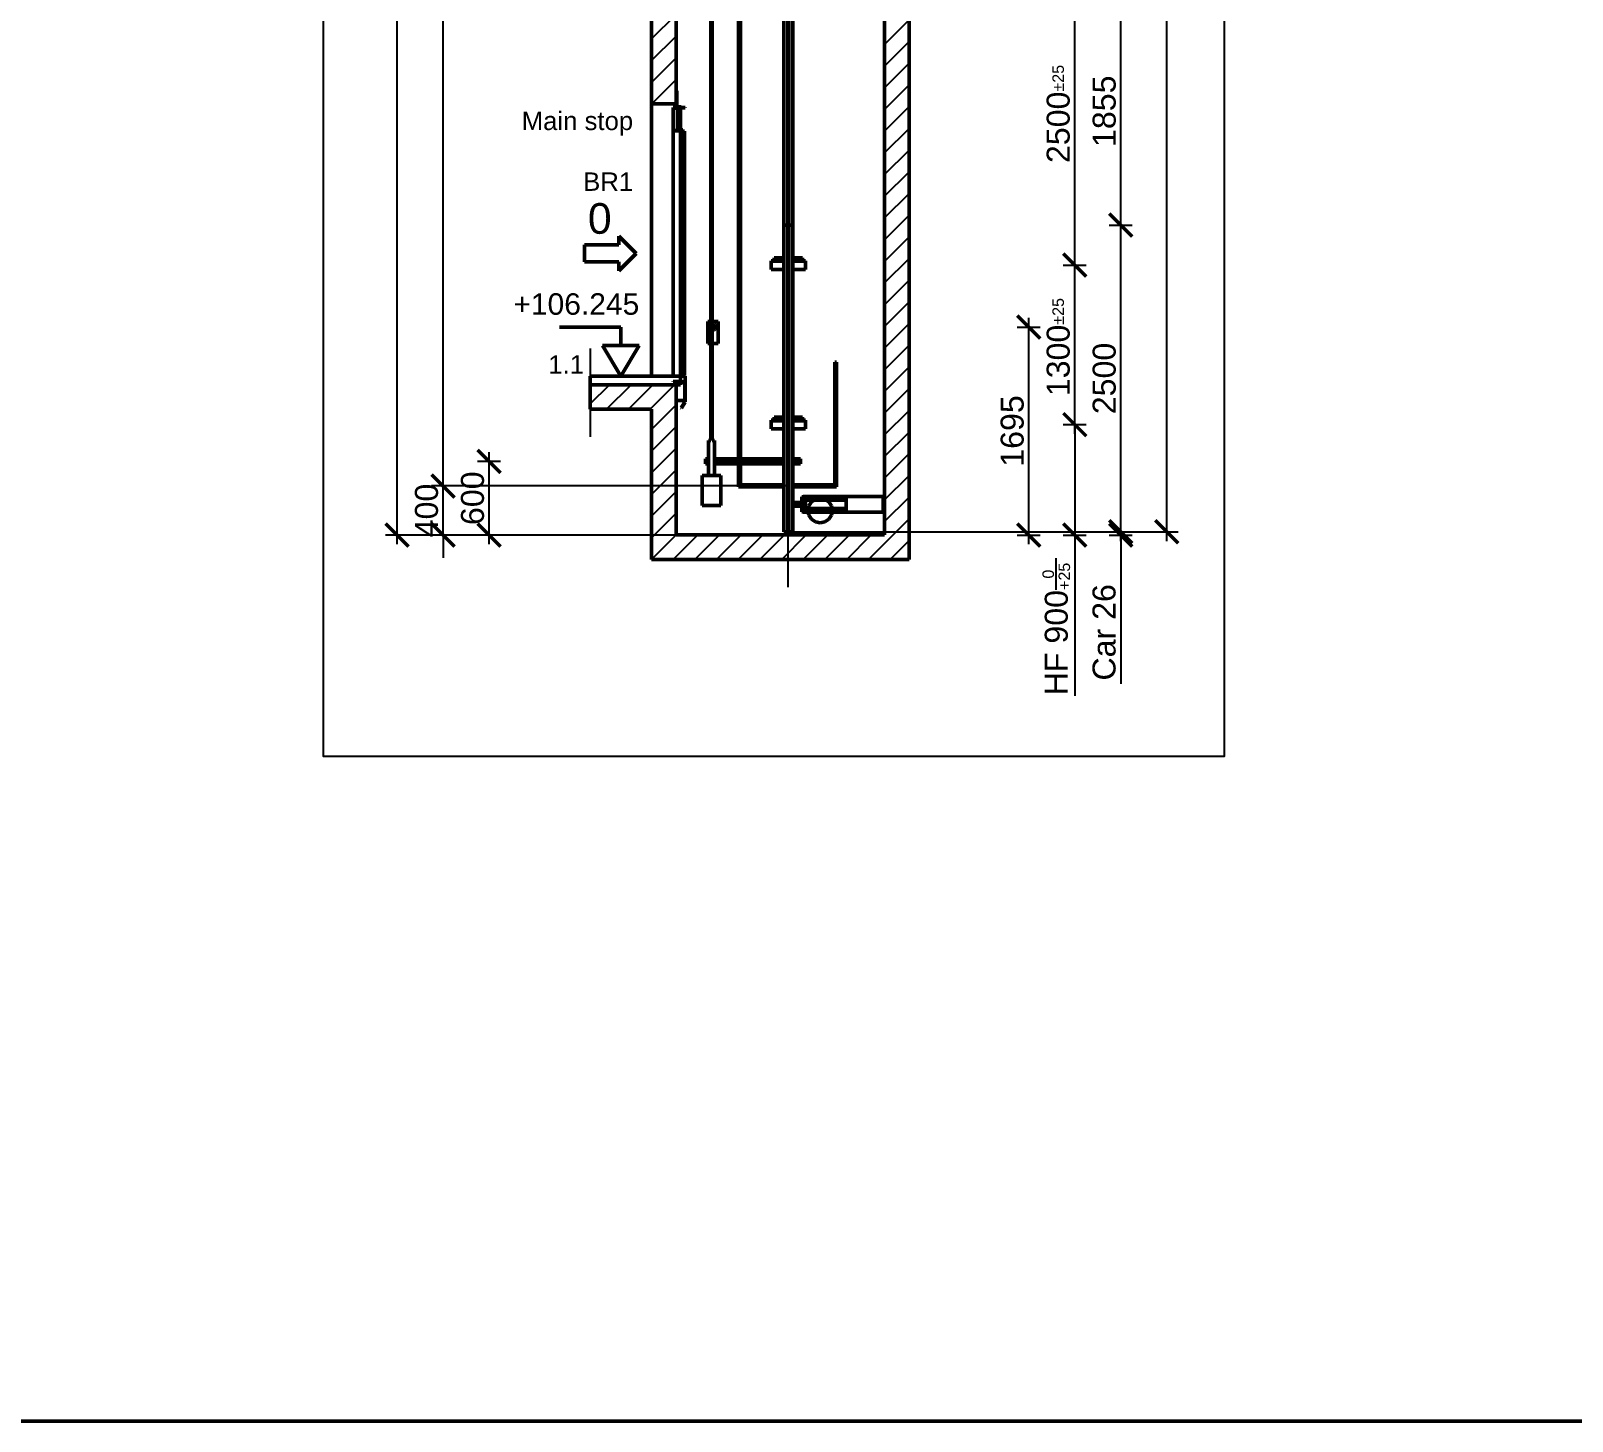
# Model space of a CAD drawing. Header units: millimetres. Extents: x -2854 to 202754, y -48725 to 27067.
# Drawn here: x 88250 to 100816, y -48725 to -37394 of the extents above; entities that cross this region are included whole.
import ezdxf
from ezdxf.enums import TextEntityAlignment as Align

# ---------------------------------------------------------------- set-up
doc = ezdxf.new("R2010")
doc.units = ezdxf.units.MM
doc.linetypes.add('AM_ISO08W050', pattern=[18, 12, -1.5, 3, -1.5])
for name, color, linetype, lineweight in [('AM_0', 7, 'Continuous', 50), ('AM_5', 3, 'Continuous', 25), ('AM_8', 1, 'Continuous', 25), ('LDCar-AM_0', 7, 'Continuous', 50), ('LDCar-AM_4', 3, 'Continuous', 25), ('LDCarFrame-AM_0', 7, 'Continuous', 50), ('LDDoorFixingPoints-AM_0', 7, 'Continuous', 50), ('LDElectricalComponents-AM_0', 7, 'Continuous', 50), ('LDGuides-AM_0', 7, 'Continuous', 50), ('LDRailBrackets-AM_0', 7, 'Continuous', 50), ('LDShaft-AM_0', 7, 'Continuous', 50), ('LDShaft-AM_4', 3, 'Continuous', 25), ('LDShaft-AM_5', 3, 'Continuous', 25), ('LDShaft-AM_7', 4, 'AM_ISO08W050', 25)]:
    doc.layers.add(name, color=color, linetype=linetype, lineweight=lineweight)
doc.layers.add('AM_VIEWS', color=1, linetype='Continuous', lineweight=25, plot=False)
doc.styles.add('LD', font='ARIALUNI.ttf')
doc.dimstyles.new('LIFT', dxfattribs={"dimtxt": 2.5, "dimasz": 2.5, "dimexe": 1.25, "dimexo": 0, "dimgap": 0.5, "dimtad": 1, "dimdec": 0, "dimzin": 1, "dimdsep": 46, "dimtxsty": 'LD', "dimblk": 'ARCHTICK', "dimcen": 0, "dimdle": 1, "dimclrd": 3, "dimclre": 3, "dimclrt": 4, "dimadec": 0, "dimazin": 0, "dimtp": 0.1, "dimtm": 0.1, "dimtfac": 0.71, "dimtdec": 0, "dimtix": 1, "dimtmove": 0, "dimatfit": 3, "dimfxl": 1, "dimtolj": 1, "dimarcsym": 0})

# ---------------------------------------------------------------- blocks, each defined once
blk = doc.blocks.new('LD_20260610085845_000000CB')
at = {"layer": 'LDShaft-AM_0'}
for p, q in [((1900, 0), (1900, 24391)), ((1700, 24191), (1700, 0)), ((0, 3515), (0, 4675)), ((-200, 4475), (-200, 3515)), ((-200, 3515), (-200, 1295)), ((-200, 3515), (-80, 3515)), ((-80, 3515), (0, 3515)), ((0, 3485), (0, 3515)), ((-200, 1225), (-700, 1225)), ((-700, 1225), (-700, 1025)), ((-80, 1225), (-200, 1225)), ((0, 1225), (-80, 1225)), ((0, 0), (0, 1225)), ((-700, 1025), (-200, 1025)), ((-200, 1025), (-200, -200)), ((1700, 0), (0, 0)), ((1900, -200), (1900, 0)), ((-200, -200), (-80, -200)), ((-80, -200), (0, -200)), ((0, -200), (1900, -200))]:
    blk.add_line(p, q, dxfattribs=at)
blk = doc.blocks.new('LD_20260610085845_000000D0')
at = {"layer": 'LDShaft-AM_4'}
blk.add_line((-700, 225), (-700, -495), dxfattribs=at)
blk = doc.blocks.new('LD_20260610085845_000000D1')
at = {"layer": 'LDShaft-AM_0'}
for p, q in [((35, 0), (0, 0)), ((0, 0), (0, -1)), ((35, -1), (35, 0)), ((0, -1), (35, -1)), ((0, -22.5), (0, -151)), ((71, -1), (35, -1)), ((71, -5), (35, -5)), ((35, -5), (71, -5)), ((71, -5), (71, -1)), ((71, -151), (71, -5)), ((0, -151), (71, -151))]:
    blk.add_line(p, q, dxfattribs=at)
blk = doc.blocks.new('LD_20260610085845_000000D2')
at = {"layer": 'LDCar-AM_0'}
for p, q in [((0, 2190), (0, 2000)), ((30, 2190), (0, 2190)), ((3, 2003), (3, 2187)), ((3, 2187), (27, 2187)), ((27, 2187), (27, 2170)), ((27, 2170), (30, 2170)), ((40, 2190), (30, 2190)), ((30, 2170), (30, 2190)), ((40, 2190), (40, 2010)), ((100, 2190), (40, 2190)), ((43, 2010), (43, 2187)), ((43, 2187), (100, 2187)), ((60, 2003), (60, 2187)), ((100, 2187), (100, 2190)), ((66, 2020), (64, 2020)), ((64, 2020), (64, 2003)), ((66, 2000), (66, 2020)), ((0, 2000), (0, 0)), ((0, 2000), (66, 2000)), ((64, 2003), (3, 2003)), ((40, 2010), (43, 2010)), ((60, 0), (60, 2000)), ((66, 1995), (66, 5)), ((95, 1995), (66, 1995)), ((95, 5), (95, 1995)), ((0, 0), (60, 0)), ((100, 0), (60, 0)), ((60, 0), (60, -44)), ((66, 5), (95, 5)), ((100, -48), (100, 0)), ((60, -44), (0, -44)), ((0, -44), (0, -48)), ((0, -48), (60, -48)), ((60, -48), (97, -48)), ((97, -48), (97, -210)), ((100, -210), (100, -48)), ((97, -210), (67, -259)), ((70, -261), (100, -212)), ((100, -212), (97, -210)), ((97, -210), (100, -210)), ((67, -259), (70, -261))]:
    blk.add_line(p, q, dxfattribs=at)
blk = doc.blocks.new('LD_20260610085845_000000D4')
at = {"layer": 'LDDoorFixingPoints-AM_0'}
for p, q in [((5, 35), (1, 35)), ((1, 35), (1, -100)), ((5, 35), (1, 35)), ((1, 35), (1, -100)), ((5, -96), (5, 35)), ((5, -96), (5, 35)), ((1, -100), (41, -100)), ((1, -100), (41, -100)), ((41, -96), (5, -96)), ((41, -96), (5, -96)), ((41, -100), (41, -96)), ((41, -100), (41, -96))]:
    blk.add_line(p, q, dxfattribs=at)
blk = doc.blocks.new('LD_20260610085845_000000D5')
at = {"layer": 'LDShaft-AM_0'}
for p, q in [((-200, 0), (-700, 0)), ((-700, 0), (-700, -70)), ((-80, 0), (-200, 0)), ((0, 0), (-80, 0)), ((35, 0), (0, 0)), ((35, -70), (35, 0)), ((-700, -70), (-200, -70)), ((-200, -70), (-80, -70)), ((-80, -70), (0, -70)), ((0, -70), (35, -70))]:
    blk.add_line(p, q, dxfattribs=at)
blk = doc.blocks.new('LD_ENTRY_L')
for p, q in [((0, 0), (-141, 141)), ((-141, 70), (-141, 141)), ((-422, -70), (-422, 70)), ((-141, 70), (-422, 70)), ((0, 0), (-141, -141)), ((-141, -70), (-422, -70)), ((-141, -141), (-141, -70))]:
    blk.add_line(p, q)
blk = doc.blocks.new('LD_20260610085845_000000D7')
at = {"layer": 'LDCar-AM_0'}
blk.add_blockref('LD_ENTRY_L', (0, 0), dxfattribs=at)
at = {"layer": 'LDCar-AM_0', "style": 'LD'}
blk.add_text('0', height=250, dxfattribs=at).set_placement((-200, 160), align=Align.RIGHT)
blk = doc.blocks.new('LD_ENTRY_FLOOR_L')
for p, q in [((-150, 250), (0, 0)), ((0, 0), (150, 250))]:
    blk.add_line(p, q)
at = {"layer": 'AM_0'}
for p, q in [((0, 398), (-500, 398)), ((0, 250), (0, 398)), ((150, 250), (-150, 250))]:
    blk.add_line(p, q, dxfattribs=at)
blk = doc.blocks.new('LD_20260610085845_000000D8')
at = {"layer": 'LDCar-AM_0'}
blk.add_blockref('LD_ENTRY_FLOOR_L', (0, 0), dxfattribs=at)
at = {"layer": 'LDCar-AM_0', "style": 'LD'}
blk.add_text('+106.245', height=175, dxfattribs=at).set_placement((150, 500), align=Align.RIGHT)
blk = doc.blocks.new('LD_20260610085845_0000010C')
at = {"layer": 'AM_0'}
for p, q in [((-16, 45), (-42, 45)), ((-42, 45), (-42, -135)), ((-23, 10), (-25, 0)), ((-25, 0), (-23, -10)), ((-18, 18), (-23, 10)), ((-16, 19), (-18, 18)), ((42, 45), (-6, 45)), ((0, 25), (-6, 24)), ((10, 23), (0, 25)), ((18, 18), (10, 23)), ((23, 10), (18, 18)), ((25, 0), (23, 10)), ((23, -10), (25, 0)), ((42, -135), (42, 45)), ((-23, -10), (-18, -18)), ((-18, -18), (-16, -19)), ((-6, -24), (0, -25)), ((0, -25), (10, -23)), ((10, -23), (18, -18)), ((18, -18), (23, -10)), ((-42, -135), (-16, -135)), ((-6, -135), (42, -135))]:
    blk.add_line(p, q, dxfattribs=at)
blk = doc.blocks.new('LD_20260610085845_0000010D')
at = {"layer": 'AM_0'}
for p, q in [((82, 1), (82, 0)), ((100, 1), (82, 1)), ((100, 0), (100, 1)), ((118, 1), (100, 1)), ((100, 1), (100, 0)), ((118, 0), (118, 1)), ((707, 1), (707, 0)), ((725, 1), (707, 1)), ((725, 0), (725, 1)), ((743, 1), (725, 1)), ((725, 1), (725, 0)), ((743, 0), (743, 1))]:
    blk.add_line(p, q, dxfattribs=at)
blk = doc.blocks.new('LD_20260610085845_0000010E')
at = {"layer": 'AM_0'}
for p, q in [((-631, 22297), (-631, 171)), ((-621, 171), (-621, 22297)), ((-631, 171), (-651, 171)), ((-651, 171), (-651, -115)), ((-601, 171), (-621, 171)), ((-601, -115), (-601, 171)), ((-676, 20), (-676, 10)), ((-651, 20), (-676, 20)), ((-676, 10), (-676, -10)), ((-676, 10), (-651, 10)), ((-37.5, 20), (-601, 20)), ((-601, 10), (-37.5, 10)), ((100, 20), (37.5, 20)), ((37.5, 10), (100, 10)), ((100, 10), (100, 20)), ((100, -10), (100, 10)), ((-551, -115), (-701, -115)), ((-701, -115), (-701, -360)), ((-676, -10), (-676, -20)), ((-651, -10), (-676, -10)), ((-676, -20), (-651, -20)), ((-651, -115), (-601, -115)), ((-37.5, -10), (-601, -10)), ((-601, -20), (-37.5, -20)), ((-551, -360), (-551, -115)), ((100, -10), (37.5, -10)), ((37.5, -20), (100, -20)), ((100, -20), (100, -10)), ((-701, -360), (-551, -360))]:
    blk.add_line(p, q, dxfattribs=at)
blk = doc.blocks.new('LD_20260610085845_0000010F')
at = {"layer": 'LDShaft-AM_7'}
blk.add_line((0, -20061), (0, 4980), dxfattribs=at)
blk = doc.blocks.new('LD_20260610085845_00000111')
at = {"layer": 'LDElectricalComponents-AM_0'}
for p, q in [((-400, 22855), (-400, 220)), ((-384, 220), (-384, 22855)), ((384, 1008), (384, 8)), ((400, 1008), (384, 1008)), ((400, 8), (400, 1008)), ((-400, 180), (-400, 8)), ((-384, 8), (-384, 180)), ((-400, 8), (-400, -8)), ((-31.5, 8), (-384, 8)), ((384, 8), (43.5, 8)), ((400, -8), (400, 8)), ((-400, -8), (-31.5, -8)), ((43.5, -8), (400, -8))]:
    blk.add_line(p, q, dxfattribs=at)
blk = doc.blocks.new('LD_20260610085845_00000115')
at = {"layer": 'LDCarFrame-AM_0'}
for p, q in [((-150, 65), (-222, 65)), ((-222, 35), (-150, 35)), ((-140, 110), (-150, 110)), ((-150, 110), (-150, 65)), ((-150, 35), (-150, -10)), ((-123, 115), (-140, 115)), ((-140, 115), (-140, -15)), ((-120, 115), (-123, 115)), ((-123, 115), (-123, -15)), ((-123, -15), (-123, 115)), ((210, 115), (-120, 115)), ((-120, 85), (210, 85)), ((-120, 15), (-120, 85)), ((210, 15), (-120, 15)), ((-92, 38), (-97, 15)), ((-71, 71), (-92, 38)), ((-49, 85), (-71, 71)), ((71, 71), (49, 85)), ((92, 38), (71, 71)), ((97, 15), (92, 38)), ((210, 85), (210, 115)), ((210, -15), (210, 15)), ((512, 115), (212, 115)), ((212, 115), (212, -15)), ((512, -15), (512, 115)), ((-150, -10), (-140, -10)), ((-140, -15), (-123, -15)), ((-123, -15), (-120, -15)), ((-120, -15), (210, -15)), ((-97, -15), (-92, -38)), ((-92, -38), (-71, -71)), ((-71, -71), (-38, -92)), ((-38, -92), (0, -100)), ((0, -100), (38, -92)), ((38, -92), (71, -71)), ((71, -71), (92, -38)), ((92, -38), (97, -15)), ((212, -15), (512, -15))]:
    blk.add_line(p, q, dxfattribs=at)
blk = doc.blocks.new('LD_20260610085845_00000120')
at = {"layer": 'LDGuides-AM_0'}
for p, q in [((-5, 1250), (-37.5, 1250)), ((-37.5, 1250), (-37.5, -1250)), ((5, 1250), (-5, 1250)), ((-5, 1250), (-5, -1250)), ((-5, -1250), (-5, 1250)), ((5, -1250), (5, 1250)), ((37.5, 1250), (5, 1250)), ((5, 1250), (5, -1250)), ((37.5, -1250), (37.5, 1250)), ((-37.5, -1250), (-5, -1250)), ((-5, -1250), (5, -1250)), ((5, -1250), (37.5, -1250))]:
    blk.add_line(p, q, dxfattribs=at)
blk = doc.blocks.new('LD_20260610085845_00000124')
at = {"layer": 'LDGuides-AM_0'}
for p, q in [((-5, 927.5), (-37.5, 927.5)), ((-37.5, 927.5), (-37.5, -927.5)), ((-5, -927.5), (-5, 927.5)), ((5, 927.5), (-5, 927.5)), ((-5, 927.5), (-5, -927.5)), ((37.5, 927.5), (5, 927.5)), ((5, 927.5), (5, -927.5)), ((5, -927.5), (5, 927.5)), ((37.5, -927.5), (37.5, 927.5)), ((-37.5, -927.5), (-5, -927.5)), ((-5, -927.5), (5, -927.5)), ((5, -927.5), (37.5, -927.5))]:
    blk.add_line(p, q, dxfattribs=at)
blk = doc.blocks.new('LD_20260610085845_00000134')
at = {"layer": 'LDRailBrackets-AM_0'}
for p, q in [((-37.5, 35), (-140, 35)), ((-140, 35), (-140, 31)), ((-37.5, 31), (-140, 31)), ((-140, 31), (-140, -35)), ((-140, 31), (-37.5, 31)), ((-115, 59), (-115, 35)), ((-37.5, 59), (-115, 59)), ((-115, 35), (-37.5, 35)), ((115, 59), (37.5, 59)), ((140, 35), (37.5, 35)), ((37.5, 35), (115, 35)), ((140, 31), (37.5, 31)), ((37.5, 31), (140, 31)), ((115, 35), (115, 59)), ((140, 31), (140, 35)), ((140, -35), (140, 31)), ((-140, -35), (-37.5, -35)), ((37.5, -35), (140, -35))]:
    blk.add_line(p, q, dxfattribs=at)
blk = doc.blocks.new('LD_20260610085845_00000135')
at = {"layer": 'LDRailBrackets-AM_0'}
for p, q in [((-37.5, 35), (-140, 35)), ((-140, 35), (-140, 31)), ((-37.5, 31), (-140, 31)), ((-140, 31), (-140, -35)), ((-140, 31), (-37.5, 31)), ((-115, 59), (-115, 35)), ((-37.5, 59), (-115, 59)), ((-115, 35), (-37.5, 35)), ((115, 59), (37.5, 59)), ((140, 35), (37.5, 35)), ((37.5, 35), (115, 35)), ((140, 31), (37.5, 31)), ((37.5, 31), (140, 31)), ((115, 35), (115, 59)), ((140, 31), (140, 35)), ((140, -35), (140, 31)), ((-140, -35), (-37.5, -35)), ((37.5, -35), (140, -35))]:
    blk.add_line(p, q, dxfattribs=at)
blk = doc.blocks.new('LD_20260610085845_0000013D')
at = {"layer": 'AM_8'}
for p, q in [((-200, 4043), (0, 4243)), ((1700, 3998), (1900, 4198)), ((-200, 3866), (0, 4066)), ((1700, 3821), (1900, 4021)), ((-200, 3689), (0, 3889)), ((1700, 3645), (1900, 3845)), ((-197, 3515), (0, 3712)), ((1700, 3468), (1900, 3668)), ((-21, 3515), (0, 3536)), ((1700, 3291), (1900, 3491)), ((1700, 3114), (1900, 3314)), ((1700, 2937), (1900, 3137)), ((1700, 2761), (1900, 2961)), ((1700, 2584), (1900, 2784)), ((1700, 2407), (1900, 2607)), ((1700, 2230), (1900, 2430)), ((1700, 2054), (1900, 2254)), ((1700, 1877), (1900, 2077)), ((1700, 1700), (1900, 1900)), ((1700, 1523), (1900, 1723)), ((1700, 1346), (1900, 1546)), ((1700, 1170), (1900, 1370)), ((-700, 1068), (-543, 1225)), ((-566, 1025), (-366, 1225)), ((-389, 1025), (-189, 1225)), ((-212, 1025), (-12, 1225)), ((1700, 993), (1900, 1193)), ((-200, 861), (0, 1061)), ((1700, 816), (1900, 1016)), ((-200, 684), (0, 884)), ((1700, 639), (1900, 839)), ((-200, 507), (0, 707)), ((1700, 463), (1900, 663)), ((-200, 330), (0, 530)), ((1700, 286), (1900, 486)), ((-200, 154), (0, 354)), ((1700, 109), (1900, 309)), ((-200, -23), (0, 177)), ((1568, -200), (1900, 132)), ((-200, -200), (0, 0)), ((-23, -200), (177, 0)), ((154, -200), (354, 0)), ((330, -200), (530, 0)), ((507, -200), (707, 0)), ((684, -200), (884, 0)), ((861, -200), (1061, 0)), ((1037, -200), (1237, 0)), ((1214, -200), (1414, 0)), ((1391, -200), (1591, 0)), ((1745, -200), (1900, -45))]:
    blk.add_line(p, q, dxfattribs=at)
blk = doc.blocks.new('_ArchTick')
at = {"color": 0, "linetype": 'ByBlock', "const_width": 0.15}
blk.add_lwpolyline([(-0.5, -0.5), (0.5, 0.5)], dxfattribs=at)
blk = doc.blocks.new('*D2470')
at = {"layer": 'AM_5', "color": 3, "lineweight": -2, "transparency": 16777216}
for p, q in [((94426, -18556), (97604, -18556)), ((97511, -41552), (97511, -18481)), ((94426, -41477), (97604, -41477))]:
    blk.add_line(p, q, dxfattribs=at)
at = {"layer": 'Defpoints', "color": 0, "transparency": 16777216}
for p in [(94426, -18556), (97511, -18556), (94426, -41477)]:
    blk.add_point(p, dxfattribs=at)
at = {"layer": 'AM_5', "color": 3, "lineweight": -2, "transparency": 16777216, "xscale": 187.5, "yscale": 187.5, "zscale": 187.5}
for p, rotation in [((97511, -18556), 90), ((97511, -41477), 270)]:
    blk.add_blockref('_ArchTick', p, dxfattribs=dict(at, rotation=rotation))
at = {"layer": 'AM_5', "color": 4, "transparency": 16777216, "insert": (97350, -30016), "char_height": 187.5, "attachment_point": 5, "rotation": 90, "style": 'LD'}
blk.add_mtext('\\A1;Car Guide rail track length (T75-3/B 75/62/10) = 22921', dxfattribs=at)
blk = doc.blocks.new('*D2473')
at = {"layer": 'Defpoints', "color": 0, "transparency": 16777216}
for p in [(97042, -41477), (97042, -41503), (97136, -41477)]:
    blk.add_point(p, dxfattribs=at)
at = {"layer": 'LDShaft-AM_5', "color": 3, "lineweight": -2, "transparency": 16777216}
for p, q in [((97136, -41477), (97136, -41289)), ((97042, -41477), (97229, -41477)), ((97042, -41503), (97229, -41503)), ((97136, -41477), (97136, -41503)), ((97136, -41503), (97136, -42715))]:
    blk.add_line(p, q, dxfattribs=at)
at = {"layer": 'LDShaft-AM_5', "color": 3, "lineweight": -2, "transparency": 16777216, "xscale": 187.5, "yscale": 187.5, "zscale": 187.5}
for p, rotation in [((97136, -41477), 270), ((97136, -41503), 90)]:
    blk.add_blockref('_ArchTick', p, dxfattribs=dict(at, rotation=rotation))
at = {"layer": 'LDShaft-AM_5', "color": 4, "transparency": 16777216, "insert": (97001, -42296), "char_height": 187.5, "attachment_point": 5, "rotation": 90, "style": 'LD'}
blk.add_mtext('\\A1;Car 26', dxfattribs=at)
blk = doc.blocks.new('_NONE')
blk = doc.blocks.new('*D2475')
at = {"layer": 'Defpoints', "color": 0, "transparency": 16777216}
for p in [(97042, -37122), (97136, -37122), (97042, -38977)]:
    blk.add_point(p, dxfattribs=at)
at = {"layer": 'LDShaft-AM_5', "color": 3, "lineweight": -2, "transparency": 16777216}
for p, q in [((97136, -39052), (97136, -37047)), ((97042, -37122), (97229, -37122)), ((97042, -38977), (97229, -38977))]:
    blk.add_line(p, q, dxfattribs=at)
at = {"layer": 'LDShaft-AM_5', "color": 3, "lineweight": -2, "transparency": 16777216, "xscale": 187.5, "yscale": 187.5, "zscale": 187.5}
for p, rotation in [((97136, -37122), 90), ((97136, -38977), 270)]:
    blk.add_blockref('_ArchTick', p, dxfattribs=dict(at, rotation=rotation))
at = {"layer": 'LDShaft-AM_5', "color": 4, "transparency": 16777216, "insert": (97002, -38049), "char_height": 187.5, "attachment_point": 5, "rotation": 90, "style": 'LD'}
blk.add_mtext('\\A1;1855', dxfattribs=at)
blk = doc.blocks.new('*D2476')
at = {"layer": 'Defpoints', "color": 0, "transparency": 16777216}
for p in [(91611, -18956), (91704, -18956), (94420, -41103)]:
    blk.add_point(p, dxfattribs=at)
at = {"layer": 'LDShaft-AM_5', "color": 3, "lineweight": -2, "transparency": 16777216}
for p, q in [((91704, -18956), (91517, -18956)), ((91611, -41178), (91611, -18881)), ((94420, -41103), (91517, -41103))]:
    blk.add_line(p, q, dxfattribs=at)
at = {"layer": 'LDShaft-AM_5', "color": 3, "lineweight": -2, "transparency": 16777216, "xscale": 187.5, "yscale": 187.5, "zscale": 187.5}
for p, rotation in [((91611, -18956), 90), ((91611, -41103), 270)]:
    blk.add_blockref('_ArchTick', p, dxfattribs=dict(at, rotation=rotation))
at = {"layer": 'LDShaft-AM_5', "color": 4, "transparency": 16777216, "insert": (91479, -30029), "char_height": 187.5, "attachment_point": 5, "rotation": 90, "style": 'LD'}
blk.add_mtext('\\A1;22147', dxfattribs=at)
blk = doc.blocks.new('*D2477')
at = {"layer": 'Defpoints', "color": 0, "transparency": 16777216}
for p in [(91611, -41103), (91704, -41103), (94420, -41503)]:
    blk.add_point(p, dxfattribs=at)
at = {"layer": 'LDShaft-AM_5', "color": 3, "lineweight": -2, "transparency": 16777216}
for p, q in [((91611, -41103), (91611, -40915)), ((91704, -41103), (91517, -41103)), ((91611, -41503), (91611, -41103)), ((94420, -41503), (91517, -41503)), ((91611, -41503), (91611, -41690))]:
    blk.add_line(p, q, dxfattribs=at)
at = {"layer": 'LDShaft-AM_5', "color": 3, "lineweight": -2, "transparency": 16777216, "xscale": 187.5, "yscale": 187.5, "zscale": 187.5}
for p, rotation in [((91611, -41103), 270), ((91611, -41503), 90)]:
    blk.add_blockref('_ArchTick', p, dxfattribs=dict(at, rotation=rotation))
at = {"layer": 'LDShaft-AM_5', "color": 4, "transparency": 16777216, "insert": (91477, -41303), "char_height": 187.5, "attachment_point": 5, "rotation": 90, "style": 'LD'}
blk.add_mtext('\\A1;400', dxfattribs=at)
blk = doc.blocks.new('*D2478')
at = {"layer": 'Defpoints', "color": 0, "transparency": 16777216}
for p in [(97042, -38977), (97136, -38977), (97042, -41477)]:
    blk.add_point(p, dxfattribs=at)
at = {"layer": 'LDShaft-AM_5', "color": 3, "lineweight": -2, "transparency": 16777216}
for p, q in [((97136, -41552), (97136, -38902)), ((97042, -38977), (97229, -38977)), ((97042, -41477), (97229, -41477))]:
    blk.add_line(p, q, dxfattribs=at)
at = {"layer": 'LDShaft-AM_5', "color": 3, "lineweight": -2, "transparency": 16777216, "xscale": 187.5, "yscale": 187.5, "zscale": 187.5}
for p, rotation in [((97136, -38977), 90), ((97136, -41477), 270)]:
    blk.add_blockref('_ArchTick', p, dxfattribs=dict(at, rotation=rotation))
at = {"layer": 'LDShaft-AM_5', "color": 4, "transparency": 16777216, "insert": (97002, -40227), "char_height": 187.5, "attachment_point": 5, "rotation": 90, "style": 'LD'}
blk.add_mtext('\\A1;2500', dxfattribs=at)
blk = doc.blocks.new('*D2486')
at = {"layer": 'Defpoints', "color": 0, "transparency": 16777216}
for p in [(91986, -40903), (92079, -40903), (92079, -41503)]:
    blk.add_point(p, dxfattribs=at)
at = {"layer": 'LDShaft-AM_5', "color": 3, "lineweight": -2, "transparency": 16777216}
for p, q in [((91986, -41578), (91986, -40828)), ((92079, -40903), (91892, -40903)), ((92079, -41503), (91892, -41503))]:
    blk.add_line(p, q, dxfattribs=at)
at = {"layer": 'LDShaft-AM_5', "color": 3, "lineweight": -2, "transparency": 16777216, "xscale": 187.5, "yscale": 187.5, "zscale": 187.5}
for p, rotation in [((91986, -40903), 90), ((91986, -41503), 270)]:
    blk.add_blockref('_ArchTick', p, dxfattribs=dict(at, rotation=rotation))
at = {"layer": 'LDShaft-AM_5', "color": 4, "transparency": 16777216, "insert": (91852, -41203), "char_height": 187.5, "attachment_point": 5, "rotation": 90, "style": 'LD'}
blk.add_mtext('\\A1;600', dxfattribs=at)
blk = doc.blocks.new('*D2487')
at = {"layer": 'AM_5', "color": 3, "lineweight": -2, "transparency": 16777216}
for p, q in [((93511, -17312), (91142, -17312)), ((91236, -41578), (91236, -17237)), ((93511, -41503), (91142, -41503))]:
    blk.add_line(p, q, dxfattribs=at)
at = {"layer": 'Defpoints', "color": 0, "transparency": 16777216}
for p in [(91236, -17312), (93511, -17312), (93511, -41503)]:
    blk.add_point(p, dxfattribs=at)
at = {"layer": 'AM_5', "color": 3, "lineweight": -2, "transparency": 16777216, "xscale": 187.5, "yscale": 187.5, "zscale": 187.5}
for p, rotation in [((91236, -17312), 90), ((91236, -41503), 270)]:
    blk.add_blockref('_ArchTick', p, dxfattribs=dict(at, rotation=rotation))
at = {"layer": 'AM_5', "color": 4, "transparency": 16777216, "insert": (91101, -29407), "char_height": 187.5, "attachment_point": 5, "rotation": 90, "style": 'LD'}
blk.add_mtext('\\A1;HS= 24191', dxfattribs=at)
blk = doc.blocks.new('*D2489')
at = {"layer": 'Defpoints', "color": 0, "transparency": 16777216}
for p in [(96292, -39808), (96386, -39808), (96292, -41503)]:
    blk.add_point(p, dxfattribs=at)
at = {"layer": 'LDShaft-AM_5', "color": 3, "lineweight": -2, "transparency": 16777216}
for p, q in [((96292, -39808), (96479, -39808)), ((96386, -41578), (96386, -39733)), ((96292, -41503), (96479, -41503))]:
    blk.add_line(p, q, dxfattribs=at)
at = {"layer": 'LDShaft-AM_5', "color": 3, "lineweight": -2, "transparency": 16777216, "xscale": 187.5, "yscale": 187.5, "zscale": 187.5}
for p, rotation in [((96386, -39808), 90), ((96386, -41503), 270)]:
    blk.add_blockref('_ArchTick', p, dxfattribs=dict(at, rotation=rotation))
at = {"layer": 'LDShaft-AM_5', "color": 4, "transparency": 16777216, "insert": (96252, -40655), "char_height": 187.5, "attachment_point": 5, "rotation": 90, "style": 'LD'}
blk.add_mtext('\\A1;1695', dxfattribs=at)
blk = doc.blocks.new('*D2491')
at = {"layer": 'Defpoints', "color": 0, "transparency": 16777216}
for p in [(96667, -39303), (96761, -39303), (96667, -40603)]:
    blk.add_point(p, dxfattribs=at)
at = {"layer": 'LDShaft-AM_5', "color": 3, "lineweight": -2, "transparency": 16777216}
for p, q in [((96667, -39303), (96854, -39303)), ((96761, -40678), (96761, -39228)), ((96667, -40603), (96854, -40603))]:
    blk.add_line(p, q, dxfattribs=at)
at = {"layer": 'LDShaft-AM_5', "color": 3, "lineweight": -2, "transparency": 16777216, "xscale": 187.5, "yscale": 187.5, "zscale": 187.5}
for p, rotation in [((96761, -39303), 90), ((96761, -40603), 270)]:
    blk.add_blockref('_ArchTick', p, dxfattribs=dict(at, rotation=rotation))
at = {"layer": 'LDShaft-AM_5', "color": 4, "transparency": 16777216, "insert": (96627, -39953), "char_height": 187.5, "attachment_point": 5, "rotation": 90, "style": 'LD'}
blk.add_mtext('\\A1;1300\\H0.5x;\\S±25 ', dxfattribs=at)
blk = doc.blocks.new('*D2494')
at = {"layer": 'Defpoints', "color": 0, "transparency": 16777216}
for p in [(96667, -36803), (96761, -36803), (96667, -39303)]:
    blk.add_point(p, dxfattribs=at)
at = {"layer": 'LDShaft-AM_5', "color": 3, "lineweight": -2, "transparency": 16777216}
for p, q in [((96667, -36803), (96854, -36803)), ((96761, -39378), (96761, -36728)), ((96667, -39303), (96854, -39303))]:
    blk.add_line(p, q, dxfattribs=at)
at = {"layer": 'LDShaft-AM_5', "color": 3, "lineweight": -2, "transparency": 16777216, "xscale": 187.5, "yscale": 187.5, "zscale": 187.5}
for p, rotation in [((96761, -36803), 90), ((96761, -39303), 270)]:
    blk.add_blockref('_ArchTick', p, dxfattribs=dict(at, rotation=rotation))
at = {"layer": 'LDShaft-AM_5', "color": 4, "transparency": 16777216, "insert": (96627, -38053), "char_height": 187.5, "attachment_point": 5, "rotation": 90, "style": 'LD'}
blk.add_mtext('\\A1;2500\\H0.5x;\\S±25 ', dxfattribs=at)
blk = doc.blocks.new('*D2496')
at = {"layer": 'Defpoints', "color": 0, "transparency": 16777216}
for p in [(96667, -40603), (96761, -40603), (96667, -41503)]:
    blk.add_point(p, dxfattribs=at)
at = {"layer": 'LDShaft-AM_5', "color": 3, "lineweight": -2, "transparency": 16777216}
for p, q in [((96667, -40603), (96854, -40603)), ((96761, -40603), (96761, -41578)), ((96667, -41503), (96854, -41503)), ((96761, -41503), (96761, -42813))]:
    blk.add_line(p, q, dxfattribs=at)
at = {"layer": 'LDShaft-AM_5', "color": 3, "lineweight": -2, "transparency": 16777216, "xscale": 187.5, "yscale": 187.5, "zscale": 187.5}
for p, rotation in [((96761, -40603), 90), ((96761, -41503), 270)]:
    blk.add_blockref('_ArchTick', p, dxfattribs=dict(at, rotation=rotation))
at = {"layer": 'LDShaft-AM_5', "color": 4, "transparency": 16777216, "insert": (96610, -42251), "char_height": 187.5, "attachment_point": 5, "rotation": 90, "style": 'LD'}
blk.add_mtext('\\A1;HF 900\\H0.5x;\\S0/+25 ', dxfattribs=at)
blk = doc.blocks.new('LD_20260610085845_00000140')
at = {"layer": 'LDCar-AM_4'}
blk.add_line((-700, 1520), (-700, 800), dxfattribs=at)

msp = doc.modelspace()

# ---------------------------------------------------------------- linework, layer by layer
at = {"layer": 'AM_0'}
msp.add_lwpolyline([(-2854.2, -11515), (202753.5, -11515), (202753.5, -48725.1), (-2854.2, -48725.1)], close=True, dxfattribs=at)
at = {"layer": 'AM_VIEWS'}
msp.add_lwpolyline([(90635.6, -15986.6), (97979.3, -15986.6), (97979.3, -43308.8), (90635.6, -43308.8)], close=True, dxfattribs=at)

# ---------------------------------------------------------------- block references
for name, p in [('LD_20260610085845_0000010F', (94425.6, -21866.6)), ('LD_20260610085845_000000CB', (93510.6, -41502.6)), ('LD_20260610085845_0000013D', (93510.6, -41502.6)), ('LD_20260610085845_00000111', (94419.6, -41102.6)), ('LD_20260610085845_0000010E', (94425.6, -40902.6)), ('LD_20260610085845_00000140', (93510.6, -41502.6)), ('LD_20260610085845_00000124', (94425.6, -38049.1)), ('LD_20260610085845_000000D4', (93510.6, -37917.6)), ('LD_20260610085845_000000D2', (93485.6, -40207.6)), ('LD_20260610085845_000000D7', (93185.6, -39207.6)), ('LD_20260610085845_00000120', (94425.6, -40226.6)), ('LD_20260610085845_00000134', (94425.6, -39302.6)), ('LD_20260610085845_000000D8', (93060.6, -40207.6)), ('LD_20260610085845_0000010C', (93810.6, -39807.6)), ('LD_20260610085845_000000D0', (93510.6, -40207.6)), ('LD_20260610085845_000000D5', (93510.6, -40207.6)), ('LD_20260610085845_000000D1', (93510.6, -40255.1)), ('LD_20260610085845_00000135', (94425.6, -40602.6)), ('LD_20260610085845_00000115', (94685.6, -41302.6)), ('LD_20260610085845_0000010D', (93510.6, -41502.6))]:
    msp.add_blockref(name, p)

# ---------------------------------------------------------------- texts
at = {"layer": 'LDShaft-AM_0', "char_height": 150, "attachment_point": 9, "style": 'LD'}
for s, insert in [('\\fArial Unicode MS|b0|i0;\\l\\C256;Main stop', (93160.6, -38247.6)), ('\\fArial Unicode MS|b0|i0;\\l\\C256;BR1', (93160.6, -38697.6)), ('\\fArial Unicode MS|b0|i0;\\l\\C256;1.1', (92760.6, -40187.6))]:
    msp.add_mtext(s, dxfattribs=dict(at, insert=insert))

# ---------------------------------------------------------------- dimensions: what is measured, and where the dimension line sits
at = {"layer": 'AM_5'}
for base, p1, p2, text, picture, middle in [((91235.6, -17311.6), (93510.6, -41502.6), (93510.6, -17311.6), 'HS= <>', '*D2487', (91101.1, -29407.1)), ((97510.6, -18555.6), (94425.6, -41476.6), (94425.6, -18555.6), 'Car Guide rail track length (T75-3/B 75/62/10) = <>', '*D2470', (97350.2, -30016.1))]:
    dim = msp.add_linear_dim(base=base, p1=p1, p2=p2, angle=90, text=text, dimstyle='LIFT', override={"dimscale": 75, "dimtxt": 2.5, "dimtix": 1}, dxfattribs=at)
    dim.commit()
    dim.dimension.update_dxf_attribs({"geometry": picture, "text_midpoint": middle})
at = {"layer": 'LDShaft-AM_5'}
for base, p1, p2, override, picture, middle in [((91610.6, -18955.6), (94419.6, -41102.6), (91704.3, -18955.6), {"dimscale": 75, "dimtxt": 2.5, "dimtix": 1}, '*D2476', (91478.9, -30029.1)), ((97135.6, -37121.6), (97041.8, -38976.6), (97041.8, -37121.6), {"dimscale": 75, "dimtxt": 2.5, "dimtix": 1}, '*D2475', (97002.3, -38049.1)), ((97135.6, -38976.6), (97041.8, -41476.6), (97041.8, -38976.6), {"dimscale": 75, "dimtxt": 2.5, "dimtix": 1}, '*D2478', (97002.3, -40226.6)), ((96385.6, -39807.6), (96291.8, -41502.6), (96291.8, -39807.6), {"dimscale": 75, "dimtxt": 2.5, "dimtix": 1}, '*D2489', (96252.3, -40655.1)), ((91985.6, -40902.6), (92079.3, -41502.6), (92079.3, -40902.6), {"dimscale": 75, "dimtxt": 2.5, "dimtix": 1}, '*D2486', (91852.3, -41202.6)), ((91610.6, -41102.6), (94419.6, -41502.6), (91704.3, -41102.6), {"dimscale": 75, "dimtxt": 2.5, "dimblk2": 'NONE', "dimtix": 1}, '*D2477', (91477.3, -41302.6))]:
    dim = msp.add_linear_dim(base=base, p1=p1, p2=p2, angle=90, dimstyle='LIFT', override=override, dxfattribs=at)
    dim.commit()
    dim.dimension.update_dxf_attribs({"geometry": picture, "text_midpoint": middle})
for base, p1, p2, text, override, picture, middle in [((96760.6, -36802.6), (96666.8, -39302.6), (96666.8, -36802.6), '<>\\H0.5x;\\S±25 ', {"dimscale": 75, "dimtxt": 2.5, "dimtix": 1}, '*D2494', (96627.3, -38052.6)), ((96760.6, -39302.6), (96666.8, -40602.6), (96666.8, -39302.6), '<>\\H0.5x;\\S±25 ', {"dimscale": 75, "dimtxt": 2.5, "dimtix": 1}, '*D2491', (96627.3, -39952.6)), ((96760.6, -40602.6), (96666.8, -41502.6), (96666.8, -40602.6), 'HF <>\\H0.5x;\\S0/+25 ', {"dimscale": 75, "dimtxt": 2.5, "dimjust": 1, "dimtix": 0}, '*D2496', (96610, -42251.5)), ((97135.6, -41476.6), (97041.8, -41502.6), (97041.8, -41476.6), 'Car <>', {"dimscale": 75, "dimtxt": 2.5, "dimjust": 1, "dimblk2": 'NONE', "dimtix": 0}, '*D2473', (97001.1, -42296.1))]:
    dim = msp.add_linear_dim(base=base, p1=p1, p2=p2, angle=90, text=text, dimstyle='LIFT', override=override, dxfattribs=at)
    dim.commit()
    dim.dimension.update_dxf_attribs({"geometry": picture, "text_midpoint": middle})

doc.saveas('drawing.dxf')
